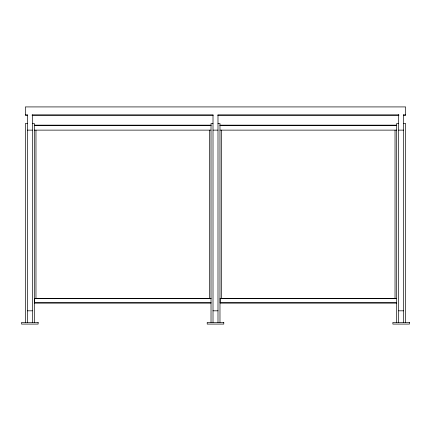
<?xml version="1.0" encoding="UTF-8"?>
<svg xmlns="http://www.w3.org/2000/svg" width="431" height="431" viewBox="0 0 431 431"><rect width="100%" height="100%" fill="white"/><g stroke="black" fill="none" stroke-linecap="round" stroke-linejoin="round"><path stroke-width="0.65" d="M25.364 114.958L27.379 114.958M32.093 114.958L213.146 114.958M217.854 114.958L398.907 114.958M403.621 114.958L405.636 114.958M27.379 115.212L25.364 115.212L25.364 106.92L405.636 106.92L405.636 115.212L403.621 115.212M32.093 115.212L213.146 115.212M217.854 115.212L398.907 115.212M27.352 123.498L25.364 123.498L25.364 322.42M32.325 123.498L34.313 123.498L34.313 322.42M213.011 123.498L211.023 123.498L211.023 322.42M217.989 123.498L219.977 123.498L219.977 322.42M398.675 123.498L396.687 123.498L396.687 322.42M403.648 123.498L405.636 123.498L405.636 322.42M34.313 125.157L211.023 125.157M219.977 125.157L396.687 125.157M34.313 125.405L211.023 125.405M219.977 125.405L396.687 125.405M27.352 130.13L32.325 130.13M34.313 130.13L211.023 130.13M213.011 130.13L217.989 130.13M219.977 130.13L396.687 130.13M398.675 130.13L403.648 130.13M211.023 298.387L34.485 298.387L34.485 303.025L211.023 303.025M396.687 298.387L220.149 298.387L220.149 303.025L396.687 303.025M34.485 298.635L211.023 298.635M220.149 298.635L396.687 298.635M34.485 302.777L211.023 302.777M220.149 302.777L396.687 302.777M27.352 310.816L32.325 310.816M213.011 310.816L217.989 310.816M398.675 310.816L403.648 310.816M403.648 114.63L403.648 322.42M398.675 114.63L398.675 322.42M395.028 130.178L395.028 298.43M221.631 130.178L221.631 298.43M217.989 115.131L217.989 322.42M213.011 115.131L213.011 322.42M209.369 130.178L209.369 298.43M35.972 130.178L35.972 298.43M32.325 114.878L32.325 322.42M27.352 114.878L27.352 322.42M38.127 322.42L21.55 322.42L21.55 324.08L38.127 324.08L38.127 322.42M223.786 322.42L207.214 322.42L207.214 324.08L223.786 324.08L223.786 322.42M409.45 322.42L392.873 322.42L392.873 324.08L409.45 324.08L409.45 322.42"/></g></svg>
